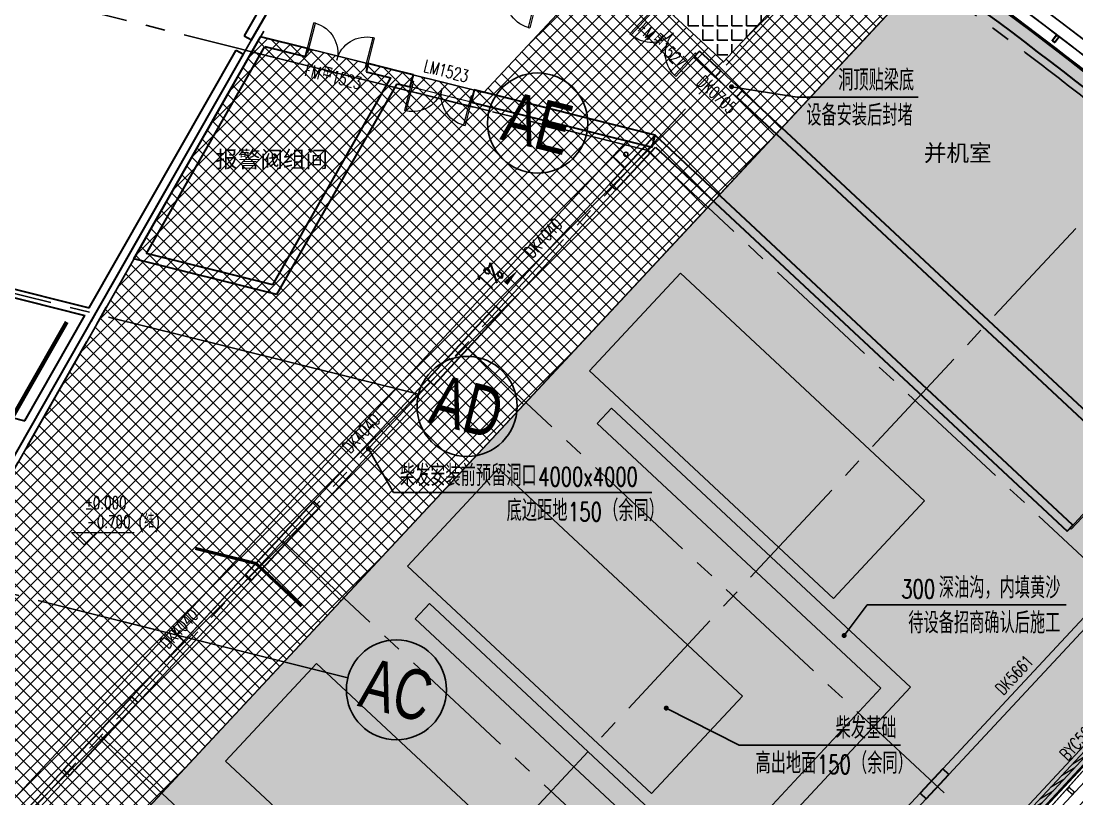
# Model space of a CAD drawing. Extents: x 138868 to 1251000, y -188972 to 132579.
# Drawn here: x 260210 to 285527, y 64503 to 83144 of the extents above; entities that cross this region are included whole.
import ezdxf
from ezdxf.enums import TextEntityAlignment as Align

# ---------------------------------------------------------------- set-up
doc = ezdxf.new("R2010")
doc.units = 0
doc.linetypes.add('CENTER2', pattern=[28.575000000000003, 19.05, -3.175, 3.175, -3.175])
doc.linetypes.add('DASHDOT', pattern=[1, 0.5, -0.25, 0, -0.25])
doc.layers.get('0').update_dxf_attribs({"color": 8})
doc.layers.get('Defpoints').update_dxf_attribs({"color": 8})
for name, color, linetype in [('#幕墙线-平面', 8, 'Continuous'), ('#标注', 8, 'Continuous'), ('#轴线', 8, 'CENTER2'), ('A-FLOR', 8, 'Continuous'), ('A-FLOR-GRND', 8, 'Continuous'), ('A-FLOR-PIPE', 8, 'Continuous'), ('A-ROAD', 8, 'Continuous'), ('A-THERMAL', 8, 'Continuous'), ('CURTWALL', 8, 'Continuous'), ('DIM_LEAD', 8, 'Continuous'), ('DIM_SYMB', 8, 'Continuous'), ('WINDOW_TEXT', 8, 'Continuous'), ('建-填充', 8, 'Continuous'), ('数据中心轮廓线', 8, 'Continuous')]:
    doc.layers.add(name, color=color, linetype=linetype)
for name, color, linetype, lineweight in [('DIM_ELEV', 8, 'Continuous', 5), ('DOOR_FIRE', 8, 'Continuous', 13), ('DOOR_FIRE_TEXT', 8, 'Continuous', 9), ('DOTE', 8, 'DASHDOT', 5), ('E', 8, 'Continuous', 9), ('PUB_TEXT', 8, 'Continuous', 5), ('WALL', 8, 'Continuous', 30), ('WINDOW', 8, 'Continuous', 13), ('阻尼器布置', 8, 'Continuous', 9)]:
    doc.layers.add(name, color=color, linetype=linetype, lineweight=lineweight)
doc.styles.add('_TCH_DIM', font='SIMPLEX', dxfattribs={"bigfont": 'GBCBIG'})
doc.styles.add('_TCH_WINDOW', font='SIMPLEX', dxfattribs={"height": 3.5, "bigfont": 'GBCBIG'})
doc.styles.add('JHZX', font='jrs.shx', dxfattribs={"width": 0.6, "bigfont": 'jhz.shx'})
doc.styles.get("Standard").update_dxf_attribs({"font": 'arial.ttf'})
doc.dimstyles.new('JZBZ-300', dxfattribs={"dimscale": 300, "dimtxt": 3, "dimasz": 1.5, "dimexe": 1, "dimexo": 1, "dimgap": 0.5, "dimtad": 1, "dimdec": 0, "dimdsep": 46, "dimtxsty": 'JHZX', "dimblk1": 'ARCHTICK', "dimblk2": 'ARCHTICK', "dimsah": 1, "dimcen": 0, "dimclrd": 1, "dimclre": 1, "dimclrt": 2, "dimadec": 1, "dimazin": 2, "dimtfac": 1, "dimtdec": 0, "dimtix": 1, "dimtmove": 0, "dimatfit": 3, "dimfxl": 1, "dimtolj": 1, "dimlwd": -1, "dimlwe": -1, "dimarcsym": 1})

# ---------------------------------------------------------------- blocks, each defined once
blk = doc.blocks.new('$DorLib2D$00000002')
for p, q in [((-0.5, -5.684341886080802e-17), (-0.5000000000000007, 0.4875)), ((-0.4750000000000007, 0.4875), (-0.5000000000000007, 0.4875)), ((-0.475, -2.842170943040401e-17), (-0.4750000000000007, 0.4875)), ((0.475, -2.842170943040401e-17), (0.4750000000000007, 0.4875)), ((0.4750000000000007, 0.4875), (0.5000000000000007, 0.4875)), ((0.5, -5.684341886080802e-17), (0.5000000000000007, 0.4875)), ((-0.5, -5.684341886080802e-17), (-0.475, -2.842170943040401e-17)), ((0.5, -5.684341886080802e-17), (0.475, -2.842170943040401e-17))]:
    blk.add_line(p, q)
for centre, start, end in [((-0.4875, -4.263256414560601e-17), 0, 88.53071641864632), ((0.4875, -4.263256414560601e-17), 91.4692835813537, 180)]:
    blk.add_arc(centre, 0.4875, start, end)
blk = doc.blocks.new('$WINLIB2D$00000007')
for points in [[(-0.5, 0.5), (0.5, 0.5)], [(-0.5, 0.5), (-0.5000000000000071, -0.5)], [(0.4999999999999929, 0.4999999999999716), (0.4999999999999929, -0.4999999999999858)], [(-0.5, -0.5), (0.5, -0.5)]]:
    blk.add_lwpolyline(points)
blk = doc.blocks.new('$WINLIB2D$00000039')
for points in [[(-0.4999999999983409, 0.5000000000445652), (-0.4999999999999964, -0.4999999999999716)], [(0.5000000000016591, 0.4999999999536158), (-0.4999999999983409, 0.5000000000445652)], [(0.4999999999983338, -0.5000000000463842), (0.4999999999999609, 0.4999999999999432)], [(-0.499999999999428, 0.1666666667124446), (0.500000000000572, 0.1666666666205998)], [(-0.3838834764901549, -0.166666666632409), (-0.4479860405916831, 0.1666666667079113)], [(-0.3158924398378069, -0.166666666637866), (-0.3799950039392748, 0.1666666667006353)], [(-0.2479014031851996, -0.166666666645142), (-0.3120039672867243, 0.1666666666951784)], [(-0.1799103665328481, -0.1666666666505989), (-0.2440129306343159, 0.1666666666887977)], [(-0.1119193298802692, -0.1666666666569512), (-0.1760218939817904, 0.1666666666824455)], [(-0.04392829322788927, -0.1666666666633319), (-0.1080308573293216, 0.1666666666760648)], [(0.02406274342471804, -0.1666666666696841), (-0.04003982067680312, 0.1666666666697125)], [(0.09205378007703402, -0.1666666666751411), (0.02795121597557682, 0.1666666666642556)], [(0.1600448167296129, -0.1666666666815217), (0.0959422526280953, 0.1666666666578749)], [(0.2280358533819644, -0.166666666687874), (0.163933289280525, 0.1666666666505989)], [(0.2960268900345753, -0.1666666666942547), (0.231924325933047, 0.1666666666460657)], [(0.3640179266869801, -0.1666666667006069), (0.2999153625854838, 0.166666666639685)], [(0.4320089633395341, -0.1666666667060639), (0.3679063992380058, 0.166666666632409)], [(0.4999999999916831, -0.1666666667115209), (0.4358974358904746, 0.1666666666260568)], [(-0.4518745131427302, -0.1666666666260284), (-0.5000000000072298, 0.08358586507802102)], [(-0.500000000000572, -0.1666666666214951), (0.499999999999428, -0.1666666667124446)], [(0.4999999999983338, -0.5000000000463842), (-0.5000000000016662, -0.4999999999554348)]]:
    blk.add_lwpolyline(points)
blk = doc.blocks.new('A$Cd70d14ae')
at = {"layer": 'A-FLOR-PIPE'}
h = blk.add_hatch(dxfattribs=at)
h.set_pattern_fill('TRIANG', color=256, scale=100)
h.set_pattern_definition([(59.99999999999999, (-1181910.985593817, -339208.7316489072), (-142.8749487907025, 247.4667295657016), [142.875, -142.875]), (120, (-1181910.985593817, -339208.7316489072), (-285.7499487907025, 2.956570173129336e-05), [142.8749999999997, -142.8749999999997]), (0, (-1181982.423093817, -339084.9981489072), (142.875, 247.4667), [142.875, -142.875])])
h.paths.add_polyline_path([(59467.98276920986, -54823.3952023809), (63832.77227360985, -50142.73151201679), (68197.56177800914, -45462.06782165344), (72732.8508724244, -40598.56570588506), (65574.51496249667, -33923.30947827228), (65233.51578246659, -34288.98632908281), (72026.17484158135, -40623.24337666575), (68002.38451721703, -44938.23021621531), (61200.79333370781, -38595.64735334186), (60859.79415367774, -38961.32420415239), (67368.84385653629, -45031.10772300203), (63345.05353216731, -49346.09456255665), (56836.00558774007, -43276.30915801862), (56495.00640771, -43641.98600882915), (62784.64824164865, -49507.1719053493), (58760.85791728084, -53822.15874490287), (52471.21550025698, -47956.9734736614), (52130.2163202269, -48322.65032447194), (58200.45262676218, -53983.23608769558), (54176.66230239577, -58298.22292724776), (53847.55313666558, -57991.32366521988), (52604.2518439109, -56831.92645311781), (49336.24385878094, -60336.4359604817), (49701.92070959066, -60677.43514051294), (52628.92951469496, -57538.60248396208), (53323.71553123416, -58186.50092601881), (51250.09672684898, -60410.18484836089), (50888.83251807187, -61591.82683162729), (51366.98489605403, -61738.01268398599), (51694.49944152706, -60666.76087531255), (53416.59303802109, -58820.04158669838), (54001.67599932171, -59365.64027475036), (52988.1199671526, -60452.54604950536), (53205.80688725132, -62225.46373974037), (53702.07996307264, -62164.52906804165), (53512.80734703035, -60623.02731356741), (54314.06441455052, -59763.78430567298), (54595.37149954654, -62054.84665898915), (55091.64457536835, -61993.91198729567), (54822.84288149557, -59804.69787165505)])
at = {"layer": '建-填充'}
h = blk.add_hatch(dxfattribs=at)
h.set_pattern_fill('ANGLE', color=256, scale=100)
h.set_pattern_definition([(0, (-1181910.985593817, -339208.7316489072), (0, 349.25), [254, -95.25]), (90, (-1181910.985593817, -339208.7316489072), (-349.25, 2.138539473011066e-14), [254, -95.25])])
edge = h.paths.add_edge_path()
edge.add_line((68247.36294501924, -25613.89360229502), (65541.35429727632, -23090.49971506739))
edge.add_line((65541.35429727632, -23090.49971506739), (68532.12127902542, -19883.29478486418))
edge.add_arc((0.1900619044608902, -124899.7220923078), 125399.6634794838, 55.160454282477076, 56.87221806195089, ccw=False)
edge.add_line((71638.53380704133, -21977.30807951174), (68247.36294501784, -25613.89360229368))
h = blk.add_hatch(dxfattribs=at)
h.set_pattern_fill('ANSI37', color=256, scale=150)
h.set_pattern_definition([(45, (-1181910.985593817, -339208.7316489072), (-168.3798022700466, 168.3798022700466), []), (135, (-1181910.985593817, -339208.7316489072), (-168.3798022700466, -168.3798022700466), [])])
edge = h.paths.add_edge_path()
edge.add_line((44003.66770309326, -54691.26008495793), (73367.41551958487, -23202.49571749812))
edge.add_arc((0.0003308909508632496, -124899.9991782589), 125399.9992887625, 54.19226882732071, 55.16045545718558)
edge.add_line((71638.53380704133, -21977.30807951174), (68247.36294501924, -25613.89360229502))
edge.add_line((68247.36294501924, -25613.89360229502), (65541.35429728191, -23090.49971506133))
edge.add_line((65541.35429728191, -23090.49971506133), (62507.1214453757, -26344.31608437526))
edge.add_line((62507.1214453757, -26344.31608437526), (57150.29470847428, -25008.88429864321))
edge.add_line((57150.29470847428, -25008.88429864321), (46074.22901807888, -44427.2946118351))
edge.add_line((46074.22901807888, -44427.2946118351), (43111.37311073113, -49620.46677691641))
edge.add_line((43111.37311073113, -49620.46677691641), (43111.99489904521, -49621.04660389974))
edge.add_line((43111.99489904521, -49621.04660389974), (41533.47666225908, -52387.76966309902))
edge.add_line((41533.47666225908, -52387.76966309902), (44003.66770309326, -54691.26008495793))
h = blk.add_hatch(dxfattribs=at)
h.set_pattern_fill('沙地', color=256, scale=200)
h.set_pattern_definition([(0, (-1181710.985593817, -339008.7316489072), (200, 200), [0, -400])])
edge = h.paths.add_edge_path()
edge.add_arc((-5.799514474347234e-05, -124899.9997239537), 125399.9999588372, 50.595484492603475, 54.19226882909709, ccw=False)
edge.add_arc((74905.38638249483, -33723.34112868203), 7399.999999524198, -43.000000001942624, 50.595484496434494, ccw=False)
edge.add_line((80317.4037739576, -38770.12899300351), (58913.48786749036, -61723.01868310437))
edge.add_line((58913.48786749036, -61723.01868310437), (58689.12700524527, -61953.37206457043))
edge.add_line((58689.12700524527, -61953.37206457043), (58356.02656423437, -62261.32573112228))
edge.add_arc((53501.47046901046, -56676.2305760567), 7400.000187352208, 231.89625553434, 310.9971188627708, ccw=False)
edge.add_arc((-5.258012242848054e-05, -124899.9997113437), 79299.99994527503, 51.8962543357454, 56.07277768417117)
edge.add_line((44260.45438872185, -59101.04710592562), (41529.68595674797, -57344.2806989107))
edge.add_line((41529.68595674797, -57344.2806989107), (45927.7232496303, -52631.43135201052))
edge.add_line((45927.7232496303, -52631.43135201052), (45913.26296266005, -52643.46987978922))
edge.add_line((45913.26296266005, -52643.46987978922), (73367.41551958487, -23202.49571749812))
at = {"layer": 'A-FLOR'}
for points in [[(68247.36294501924, -25613.89360229502), (65541.35429727632, -23090.49971506739), (68532.12127902542, -19883.29478486418, -0.007469117382396457), (71638.53380704133, -21977.30807951174), (68247.36294501784, -25613.89360229368)], [(44003.66770309326, -54691.26008495793), (73367.41551958487, -23202.49571749812, 0.004224536247316131), (71638.53380704133, -21977.30807951174), (68247.36294501924, -25613.89360229502), (65541.35429728191, -23090.49971506133), (62507.1214453757, -26344.31608437526), (57150.29470847428, -25008.88429864321), (46074.22901807888, -44427.2946118351), (43111.37311073113, -49620.46677691641), (43111.99489904521, -49621.04660389974), (41533.47666225908, -52387.76966309902)]]:
    blk.add_lwpolyline(points, format="xyb", close=True, dxfattribs=at)
blk.add_lwpolyline([(73367.4155195844, -23202.49571749783, 30, 30, -0.01569522088522697), (79602.84282119965, -28005.48287585442, 30, 30, -0.4327152502928488), (80317.4037739576, -38770.12899300351, 30, 30, 0), (80317.4037739576, -38770.12899300351, 30, 30, 0), (58913.48786749036, -61723.01868310437, 30, 30, 0), (58689.12700524527, -61953.37206457043, 30, 30, 0), (58356.02656423437, -62261.32573112228, 30, 30, -0.3595335964508717), (48935.02431424824, -62499.25146632234, 30, 30, 0.01822553852093915), (44260.45438872185, -59101.04710592562, 30, 30, 0), (41529.68595674797, -57344.2806989107, 30, 30, 0), (45927.7232496303, -52631.43135201052, 30, 30, 0), (45913.26296266005, -52643.46987978922, 30, 30, 0), (73367.41551958487, -23202.49571749812, 0, 0, 0)], format="xyseb", dxfattribs=at)
at = {"layer": 'A-FLOR-GRND', "ltscale": 5}
blk.add_lwpolyline([(66033.56840754996, -16885.51994499011, -0.03476963203113186), (80364.59261737086, -27078.2626046426, -0.4327152502716788), (81195.02831922771, -39588.52701144561), (59791.11241275372, -62541.41670154745, -0.3893999561661741), (48194.51964070555, -63443.52507527499, 0.02663891285834788), (41386.69465708686, -58667.44349584205)], format="xyb", dxfattribs=at)
at = {"layer": 'A-FLOR-PIPE'}
for p, q in [((44084.87886220147, -50938.47381492628), (65934.18385913639, -27507.96280041838)), ((65593.18467910538, -27873.63965122827), (65885.72615975325, -28146.43899525312)), ((44377.42034284957, -51211.27315895073), (62245.77737648293, -32049.80617652554)), ((65565.58225043325, -33914.98429318209), (65224.58307040317, -34280.66114399262)), ((65565.58459653982, -33914.98177729285), (72732.8508724244, -40598.56570588506)), ((65224.58541650858, -34280.65862810233), (72026.17484158135, -40623.24337666575)), ((61200.79333370781, -38595.64735334186), (60859.79415367774, -38961.32420415239)), ((61200.7950921403, -38595.64546765614), (68002.38451721703, -44938.23021621531)), ((60859.79591210905, -38961.32231846562), (67368.84385653629, -45031.10772300203)), ((55009.5313606688, -39223.2183076723), (55302.07284131667, -39496.01765169733)), ((68002.38451721703, -44938.23021621525), (72026.17484158135, -40623.24337666569)), ((68197.56177800914, -45462.06782165344), (72732.8508724244, -40598.565705885))]:
    blk.add_line(p, q, dxfattribs=at)
blk.add_circle((65909.95500944459, -27827.2008978356), 50, dxfattribs=at)
at = {"layer": 'A-ROAD'}
blk.add_arc((-2.328306436538696e-10, -124899.9997902369), 131000, 44.52173808160828, 58.14588592689899, dxfattribs=at)
at = {"layer": 'A-THERMAL', "ltscale": 5}
blk.add_lwpolyline([(64521.82260695819, -17337.83493830508, -0.03687290947385417), (79621.88666630883, -27982.30235501705, -0.432715250271674), (80339.34448833318, -38790.58893017244), (58935.42858185919, -61743.47862027428, -0.3893999561661921), (48916.51180359279, -62522.85829694016, 0.02813842068170495), (41603.03414781182, -57424.66757356364, 0.02813842068170495)], format="xyb", dxfattribs=at)
at = {"layer": 'CURTWALL'}
blk.add_lwpolyline([(64660.71196255574, -17106.29715110455, -0.03687290947385393), (79793.28034773536, -27773.67779757705, -0.4327152502716805), (80536.80998777036, -38974.72848738934), (59132.89408129637, -61927.61817749118, -0.3893999561661936), (48749.89822754194, -62735.31986117148, 0.02813842068170497), (41461.33086518315, -57654.49398564955, 0.02813842068170497)], format="xyb", dxfattribs=at)
at = {"layer": 'DIM_ELEV'}
for p, q in [((52918.36554314522, -37187.31803388079), (52618.36554314522, -36887.31803388079)), ((52618.36554314522, -36887.31803388079), (54120.20982322047, -36887.31803388079)), ((52918.36554314522, -37187.31803388079), (53218.36554314522, -36887.31803388079))]:
    blk.add_line(p, q, dxfattribs=at)
at = {"layer": 'DIM_LEAD'}
for p, q in [((68444.15112418795, -26207.59978647321), (70015.2168561171, -26459.68682367483)), ((70015.2168561171, -26459.68682367483), (72916.4860769992, -26459.68682367483)), ((59735.2173767497, -34888.68008344818), (60339.21976890668, -35935.5000561552)), ((60339.21976890668, -35935.5000561552), (66530.51440618254, -35935.5000561552)), ((71143.3126419142, -39360.82955954608), (71692.80110438095, -38625.96868654829)), ((71692.80110438095, -38625.96868654829), (76464.30110438095, -38625.96868654829)), ((66878.7173767497, -41100.18008344818), (68628.98898978878, -41989.5000561552)), ((68628.98898978878, -41989.5000561552), (72497.75821067087, -41989.5000561552))]:
    blk.add_line(p, q, dxfattribs=at)
at = {"layer": 'DIM_LEAD', "const_width": 60}
for points in [[(68414.53001570606, -26202.846899739, 1), (68473.77223266984, -26212.35267320741, 1)], [(59720.22444060372, -34862.69524429686, 1), (59750.21031289568, -34914.66492259951, 1)], [(71125.34733669434, -39384.85554148979, 1), (71161.27794713408, -39336.80357760238, 1)], [(66851.97181946269, -41086.59055934276, 1), (66905.46293403671, -41113.76960755361, 1)]]:
    blk.add_lwpolyline(points, format="xyb", close=True, dxfattribs=at)
at = {"layer": 'DIM_SYMB'}
blk.add_lwpolyline([(62454.48836945064, -31532.7352011067, 0, 0, 0), (63333.23301670674, -30590.39693728444, 0, 120, 0), (63026.33375467916, -30919.50610301358, 0, 0, 0)], format="xyseb", dxfattribs=at)
at = {"layer": 'DIM_SYMB', "const_width": 75}
blk.add_lwpolyline([(55583.42101919671, -37270.75192712591), (57038.89804148555, -37633.5006522637), (58135.92859391446, -38656.49819235725)], dxfattribs=at)
at = {"layer": 'DOTE'}
blk.add_arc((-2.328306436538696e-10, -124899.9997902369), 127950, 43.11526630903975, 122.8679328263271, dxfattribs=at)
at = {"layer": 'E', "elevation": -8.837400808417605e-10}
for points in [[(67221.22515514932, -30673.24546155403), (65038.83040294956, -33013.57730673556), (70889.66001590292, -38469.5641872352), (73072.05476810291, -36129.2323420539)], [(62856.4356507498, -35353.90915191721), (60674.04089855004, -37694.24099709874), (66524.8705115034, -43150.22787759837), (68707.26526370339, -40809.89603241708)], [(58491.64614635005, -40034.57284228003), (56309.25139415028, -42374.90468746156), (62160.08100710364, -47830.8915679612), (64342.47575930363, -45490.5597227799)]]:
    blk.add_lwpolyline(points, close=True, dxfattribs=at)
at = {"layer": 'WALL'}
for p, q in [((57108.27189560325, -24374.87476236827), (56759.44544272518, -24986.43263676524)), ((56933.17174562273, -25085.52437043452), (57281.9981985015, -24473.96649603825)), ((54113.25686599474, -30332.11103164742), (57149.74924938168, -25008.57317426766)), ((56759.44544272518, -24986.43263676524), (56933.17174562273, -25085.52437043452)), ((58275.07329463467, -25289.14797100786), (57149.74924938168, -25008.57317426766)), ((54417.76854381381, -30201.91159424424), (57248.39703767371, -25239.29155617533)), ((57248.39703767371, -25239.29155617533), (58226.68891551413, -25483.20711626724)), ((58226.68891551413, -25483.20711626724), (58275.07329463467, -25289.14797100786)), ((53039.96872093831, -31507.36950669106), (56563.26737239092, -25330.36940733896)), ((53176.1557665267, -31672.2745644828), (56736.99367528848, -25429.46114100824)), ((56563.26737239092, -25330.36940733896), (56736.99367528848, -25429.46114100824)), ((67672.15110029464, -25350.96537158836), (67535.75142828349, -25497.23611191136)), ((67535.75142828349, -25497.23611191136), (68047.69897115297, -25974.63491894584)), ((68184.09864316412, -25828.36417862278), (67672.15110029464, -25350.96537158836)), ((59730.51688412295, -25652.03081442503), (59682.13250500264, -25846.08995968284)), ((60448.54109988335, -25831.05435814674), (59730.51688412295, -25652.03081442503)), ((57441.46457755586, -30955.80368753697), (60272.09307141529, -25993.18364946783)), ((59682.13250500264, -25846.08995968284), (60272.09307141529, -25993.18364946783)), ((60813.80501863614, -25922.12488151831), (60448.54109988335, -25831.05435814674)), ((60741.22844995555, -26213.21359940479), (60813.80501863614, -25922.12488151831)), ((68047.69897115297, -25974.63491894584), (68184.09864316412, -25828.36417862278)), ((57540.11236583881, -31186.52206944994), (60422.20683207849, -26133.67257655616)), ((60422.20683207849, -26133.67257655616), (60741.22844995555, -26213.21359940479)), ((62269.24860805084, -26285.00772491551), (62196.67203937026, -26576.09644280141)), ((66610.97122420507, -27367.52075369423), (62269.24860805084, -26285.00772491551)), ((68696.04623429917, -26305.76303066517), (68559.64656228779, -26452.03377098829)), ((79300.67482009131, -36194.7391697485), (68696.04623429917, -26305.76303066517)), ((62196.67203937026, -26576.09644280141), (66538.39465552566, -27658.6094715771)), ((68559.64656228779, -26452.03377098829), (79164.27514807947, -36341.00991007232)), ((66610.56688086779, -27369.1424861828), (65519.36950479049, -28539.30840874906)), ((66538.39465552566, -27658.6094715771), (66610.97122420507, -27367.52075369423)), ((76630.11259307733, -36712.52001901431), (66610.56688086779, -27369.1424861828)), ((65665.64024511489, -28675.70808076212), (66620.43794917988, -27651.81289851875)), ((66620.43794917988, -27651.81289851875), (76493.71292106502, -36858.79075933865)), ((65519.36950479049, -28539.30840874906), (65665.64024511489, -28675.70808076212)), ((44044.61640887824, -29264.57627986011), (53039.96872093831, -31507.36950669106)), ((44190.29117499245, -29507.01980423409), (52937.03677618084, -31687.82841635018)), ((57540.11236583881, -31186.52206944994), (54113.25686599474, -30332.11103164742)), ((57441.46457755586, -30955.80368753697), (54417.76854381381, -30201.91159424424)), ((62791.37606448864, -31464.72321528208), (61154.58000039027, -33219.97209911264)), ((61300.8507407149, -33356.37177112547), (62937.6468048128, -31601.12288729503)), ((62937.6468048128, -31601.12288729503), (62791.37606448864, -31464.72321528208)), ((51495.98953661858, -34214.25317409128), (52937.03677618084, -31687.82841635018)), ((51630.29229980684, -34382.46173058526), (53176.1557665267, -31672.2745644828)), ((43512.90986126079, -32223.84786209452), (51495.98953661858, -34214.25317409128)), ((61154.58000039027, -33219.97209911264), (61300.8507407149, -33356.37177112547)), ((49959.532493721, -37311.6154893593), (51630.29229980684, -34382.46173058526)), ((58426.5865601401, -36145.38690558978), (56789.79049599028, -37900.6357894761)), ((58572.85730046473, -36281.78657760273), (58426.5865601401, -36145.38690558978)), ((56936.06123631468, -38037.03546148899), (58572.85730046473, -36281.78657760273)), ((76493.71292106502, -36858.79075933865), (76630.11259307733, -36712.52001901431)), ((56789.79049599028, -37900.6357894761), (56936.06123631468, -38037.03546148899)), ((54061.79705574035, -40826.05059595336), (52425.00099159009, -42581.29947983968)), ((52571.27173191425, -42717.69915185246), (54208.06779606428, -40962.45026796625)), ((54208.06779606428, -40962.45026796625), (54061.79705574035, -40826.05059595336)), ((52425.00099159009, -42581.29947983968), (52571.27173191425, -42717.69915185246)), ((73508.62438012517, -42552.58092287963), (72963.02569207523, -43137.66388417501)), ((73109.29643239776, -43274.06355618651), (73654.89512044794, -42688.98059489101)), ((73654.89512044794, -42688.98059489101), (73508.62438012517, -42552.58092287963)), ((72963.02569207523, -43137.66388417501), (73109.29643239776, -43274.06355618651))]:
    blk.add_line(p, q, dxfattribs=at)
for centre, radius, end in [((-6.279139779508114e-05, -124899.9997299996), 125399.9999665534, 56.27731519674111), ((-6.279186345636845e-05, -124899.9997300013), 125099.999966555, 56.24587242693056)]:
    blk.add_arc(centre, radius, 50.59548449215783, end, dxfattribs=at)
at = {"layer": 'WINDOW'}
blk.add_line((62196.67203938935, -26576.09644280403), (60741.22844997488, -26213.21359940682), dxfattribs=at)
at = {"layer": '数据中心轮廓线'}
blk.add_lwpolyline([(64815.03349667133, -16849.03290123178, -0.03687290683237934), (79983.71777094711, -27541.87273326563, -0.4327152502716894), (80756.21609825615, -39179.32799540809), (59352.30019178215, -62132.21768550994, -0.3893999561661833), (48564.77203192795, -62971.38826587144, 0.02812936554989807), (41306.30724569084, -57911.35157488636, 0.02812936554989807)], format="xyb", dxfattribs=at)
at = {"layer": '数据中心轮廓线', "const_width": 30}
blk.add_lwpolyline([(59190.65262602546, -61469.78434126783), (59607.5242359468, -61858.52340650192), (79521.87634978161, -40502.99531923019), (79105.00473984957, -40114.25625398604)], close=True, dxfattribs=at)
blk.add_lwpolyline([(59607.52423595751, -61858.52340651199), (79105.00473984957, -40114.25625398604)], dxfattribs=at)
at = {"layer": '阻尼器布置', "ltscale": 0.5, "const_width": 100}
blk.add_lwpolyline([(49295.62525200238, -37466.40287678945), (52501.87638401543, -31845.24625050463)], dxfattribs=at)
at = {"layer": 'DOOR_FIRE', "yscale": 1500, "zscale": 200}
for p, xscale, rotation in [((63054.03019981759, -23904.14167848491), -1500, 166.0000000000905), ((67055.43598806436, -24912.60197169724), -1500, 137.0000000001535), ((58978.60289982843, -25567.61896536156), -1500, 346.0000000000894), ((77110.42803327387, -37297.15415920806), 1500, 317.0000000001537)]:
    blk.add_blockref('$DorLib2D$00000002', p, dxfattribs=dict(at, xscale=xscale, rotation=rotation))
at = {"layer": 'WINDOW'}
ref = blk.add_blockref('$DorLib2D$00000002', (61505.23852902182, -26249.11066216399), dxfattribs=dict(at, xscale=-1500, yscale=1500, zscale=-1500, rotation=166.00000000009))
ref.add_attrib('A', 'LM1523', (61034.73955765457, -25842.05011635547), dxfattribs={"layer": 'WINDOW_TEXT', "height": 297.5, "rotation": 346.0000000000901, "style": '_TCH_WINDOW', "width": 0.7058823529411765})
ref = blk.add_blockref('$WINLIB2D$00000007', (68371.87260272933, -26140.19897480949), dxfattribs=dict(at, xscale=700.0000000000001, yscale=200, zscale=-700, rotation=137.0000000001537))
ref.add_attrib('A', 'DK0705', (67587.15236119574, -26131.2664802837), dxfattribs={"layer": 'WINDOW_TEXT', "height": 297.5, "rotation": 317.0000000001537, "style": '_TCH_WINDOW', "width": 0.7058823529411765})
ref = blk.add_blockref('$WINLIB2D$00000007', (64228.50815481177, -30070.21564801066), dxfattribs=dict(at, xscale=4000.000000000001, yscale=200, zscale=4000.000000000001, rotation=47.00000000000453))
ref.add_attrib('A', 'DK4040', (63663.90027789932, -30336.76021247485), dxfattribs={"layer": 'WINDOW_TEXT', "height": 297.5, "rotation": 47.00000000000453, "style": '_TCH_WINDOW', "width": 0.7058823529411765})
ref = blk.add_blockref('$WINLIB2D$00000007', (59863.71865041202, -34750.87933837366), dxfattribs=dict(at, xscale=4000.000000000001, yscale=200, zscale=4000.000000000001, rotation=47.00000000000453))
ref.add_attrib('A', 'DK4040', (59299.11077350026, -35017.42390283814), dxfattribs={"layer": 'WINDOW_TEXT', "height": 297.5, "rotation": 47.00000000000453, "style": '_TCH_WINDOW', "width": 0.7058823529411765})
ref = blk.add_blockref('$WINLIB2D$00000007', (55498.9291460125, -39431.54302873666), dxfattribs=dict(at, xscale=4000.000000000001, yscale=200, zscale=4000.000000000001, rotation=47.00000000000453))
ref.add_attrib('A', 'DK4040', (54934.32126910027, -39698.08759320097), dxfattribs={"layer": 'WINDOW_TEXT', "height": 297.5, "rotation": 47.00000000000453, "style": '_TCH_WINDOW', "width": 0.7058823529411765})
ref = blk.add_blockref('$WINLIB2D$00000007', (75491.35515843608, -40572.99039437866), dxfattribs=dict(at, xscale=5600, yscale=200, zscale=5600, rotation=47.00000000000439))
ref.add_attrib('A', 'DK5661', (74957.43941788815, -40806.62610327883), dxfattribs={"layer": 'WINDOW_TEXT', "height": 297.5, "rotation": 47.00000000000439, "style": '_TCH_WINDOW', "width": 0.7058823529411765})
ref = blk.add_blockref('$WINLIB2D$00000039', (77063.76561691772, -42039.28686851298), dxfattribs=dict(at, xscale=5600, yscale=300, zscale=5600, rotation=47.0000000000043))
ref.add_attrib('A', 'BYC5661', (76498.21772544432, -42380.15786557819), dxfattribs={"layer": 'WINDOW_TEXT', "height": 297.5, "rotation": 47.0000000000043, "style": '_TCH_WINDOW', "width": 0.7058823529411765})
ref = blk.add_blockref('$WINLIB2D$00000007', (51134.13964161277, -44112.20671909984), dxfattribs=dict(at, xscale=4000.000000000001, yscale=200, zscale=4000.000000000001, rotation=47.00000000000453))
ref.add_attrib('A', 'DK4040', (50569.53176469612, -44378.75128355983), dxfattribs={"layer": 'WINDOW_TEXT', "height": 297.5, "rotation": 47.00000000000453, "style": '_TCH_WINDOW', "width": 0.7058823529411765})
ref = blk.add_blockref('$WINLIB2D$00000007', (71126.56565403656, -45253.65408474172), dxfattribs=dict(at, xscale=5600, yscale=200, zscale=5600, rotation=47.00000000000439))
ref.add_attrib('A', 'DK5661', (70592.64991348839, -45487.28979364189), dxfattribs={"layer": 'WINDOW_TEXT', "height": 297.5, "rotation": 47.00000000000439, "style": '_TCH_WINDOW', "width": 0.7058823529411765})
at = {"layer": 'DOOR_FIRE_TEXT', "style": '_TCH_WINDOW', "width": 0.7058823529411765}
for s, rotation, p in [('FM', 317.0000000001535, (66177.57722261499, -24852.70874437317)), ('1527', 317.0000000001535, (66664.4720592899, -25306.74552493263)), ('FM', 346.0000000000894, (58181.77350463529, -25940.82956739608)), ('1523', 346.0000000000894, (58827.74272325632, -26101.88778257195))]:
    blk.add_text(s, height=297.5, rotation=rotation, dxfattribs=at).set_placement(p)
at = {"layer": 'DOOR_FIRE_TEXT', "style": '_TCH_WINDOW'}
for rotation, p in [(317.0000000001535, (66484.74577729587, -25139.14805559861)), (346.0000000000894, (58589.29770967129, -26042.4367635473))]:
    blk.add_text('甲', height=337.5886524822695, rotation=rotation, dxfattribs=at).set_placement(p)
at = {"layer": 'PUB_TEXT', "style": '_TCH_DIM'}
for s, height, p in [('洞顶贴梁底', 506.3829787234042, (70999.67756636089, -26302.18682367483)), ('设备安装后封堵', 506.3829787234042, (70234.51799189273, -27142.18682367483)), ('柴发安装前预留洞口', 506.3829787234042, (60490.46121469323, -35778.0000561552)), ('底边距地', 506.3829787234042, (63050.89637971247, -36618.0000561552)), ('（余同）', 506.3829787234042, (65365.36446481894, -36618.0000561552)), ('结', 337.5886524822695, (54360.20982322047, -36782.31803388079)), ('深油沟，内填黄沙', 506.3829787234042, (73413.71599799788, -38468.46868654829)), ('待设备招商确认后施工', 506.3829787234042, (72682.06706182772, -39308.46868654829)), ('柴发基础', 506.3829787234042, (70938.39650854326, -41832.0000561552)), ('高出地面', 506.3829787234042, (69018.1401842008, -42672.0000561552)), ('（余同）', 506.3829787234042, (71332.60826930727, -42672.0000561552))]:
    blk.add_text(s, height=height, dxfattribs=at).set_placement(p)
at = {"layer": 'PUB_TEXT'}
for s, height, p in [('并机室', 396.5189873417721, (73056.52975760747, -27992.02771761065)), ('报警阀组间', 396.5189873417722, (56065.05345012012, -28142.55910436943))]:
    blk.add_text(s, height=height, dxfattribs=at).set_placement(p)
at = {"layer": 'PUB_TEXT', "style": '_TCH_DIM', "width": 0.7058823529411765}
blk.add_text('1%', height=446.25, rotation=47.00000000009512, dxfattribs=at).set_placement((62604.76290325794, -31140.64652139903))
for s, height, p in [('4000x4000', 446.25, (63808.01440618254, -35778.0000561552)), ('%%P0.000', 297.5, (52930.2098232205, -36327.31803388079)), ('150', 446.25, (64525.36446481894, -36618.0000561552)), ('(', 297.5, (54220.20982322047, -36782.31803388079)), (')', 297.5, (54605.95450407147, -36782.31803388079)), ('-0.700', 297.5, (52990.2098232205, -36782.31803388079)), ('300', 446.25, (72513.71599799788, -38468.46868654829)), ('150', 446.25, (70492.60826930727, -42672.0000561552))]:
    blk.add_text(s, height=height, dxfattribs=at).set_placement(p)
blk = doc.blocks.new('*U3167')
blk.add_line((20, 4.898587196589413e-16), (0, 0))
blk.add_circle((24, 0), 4)
at = {"style": 'JHZX', "width": 0.75}
blk.add_attdef('AXES', text='', height=4, dxfattribs=at).set_placement((23.99999999999997, 0), align=Align.MIDDLE_CENTER)
blk = doc.blocks.new('_ARCHTICK')
at = {"color": 0, "linetype": 'ByBlock', "const_width": 0.15}
blk.add_lwpolyline([(-0.5, -0.5), (0.5, 0.5)], dxfattribs=at)
blk = doc.blocks.new('*D3280')
at = {"layer": '#标注', "ltscale": 300, "transparency": 16777216}
for p, q in [((146690.8966844672, 99692.36909648812), (145493.7441984293, 101943.8854600347)), ((299030.3676289878, 79636.49725693115), (300769.4634487099, 81501.44919732254))]:
    blk.add_line(p, q, dxfattribs=at)
blk.add_arc((208801.9844985199, -17121.59754685307), 134550.0001244252, 46.99999999366509, 117.9999999999996, dxfattribs=at)
at = {"layer": 'Defpoints', "color": 0, "ltscale": 300, "transparency": 16777216}
for p in [(253346.5674254924, 109840.9271025288), (146831.7381533029, 99427.48481863044), (298825.7681209447, 79417.09114646801), (208801.9844985199, -17121.59754685307)]:
    blk.add_point(p, dxfattribs=at)
at = {"layer": '#标注', "ltscale": 300, "transparency": 16777216, "xscale": 450, "yscale": 450, "zscale": 450}
for p, rotation in [((145634.5856672651, 101679.001182177), 207.9999999999996), ((300564.8639406668, 81282.04308685943), 316.9999999936651)]:
    blk.add_blockref('_ARCHTICK', p, dxfattribs=dict(at, rotation=rotation))
at = {"layer": '#标注', "ltscale": 300, "transparency": 16777216, "insert": (226442.5994007086, 116872.1755902029), "char_height": 900, "attachment_point": 5, "rotation": 352.49999999683234, "style": 'JHZX'}
blk.add_mtext('\\A1;71°', dxfattribs=at)
blk = doc.blocks.new('*D3281')
at = {"layer": '#标注', "ltscale": 300, "transparency": 16777216}
for p, q in [((274351.1665590371, 97798.3518248455), (275020.0357641029, 98971.00437009752)), ((299030.3676289878, 79636.49725693114), (299951.0654165382, 80623.82475547021))]:
    blk.add_line(p, q, dxfattribs=at)
blk.add_arc((208801.98449852, -17121.59754685318), 133350.0001244256, 46.99999999366511, 60.29999991711377, dxfattribs=at)
at = {"layer": 'Defpoints', "color": 0, "ltscale": 300, "transparency": 16777216}
for p in [(274202.5289581304, 97537.76237072903), (291935.6845109614, 87142.54036942993), (298825.7681209448, 79417.09114646798), (208801.98449852, -17121.59754685318)]:
    blk.add_point(p, dxfattribs=at)
at = {"layer": '#标注', "ltscale": 300, "transparency": 16777216, "xscale": 450, "yscale": 450, "zscale": 450}
for p, rotation in [((274871.3981631963, 98710.41491598112), 150.2999999171138), ((299746.4659084952, 80404.41864500707), 316.9999999936651)]:
    blk.add_blockref('_ARCHTICK', p, dxfattribs=dict(at, rotation=rotation))
at = {"layer": '#标注', "ltscale": 300, "transparency": 16777216, "insert": (288196.3274677519, 90763.25235255393), "char_height": 900, "attachment_point": 5, "rotation": 323.6499999553895, "style": 'JHZX'}
blk.add_mtext('\\A1;13.3°', dxfattribs=at)
blk = doc.blocks.new('*D3282')
at = {"layer": '#标注', "ltscale": 300, "transparency": 16777216}
for p, q in [((240808.2513159782, 111248.5271582599), (241134.8458755191, 112558.4263906631)), ((274351.1665590371, 97798.35182484551), (275020.0357641031, 98971.00437009774))]:
    blk.add_line(p, q, dxfattribs=at)
blk.add_arc((208801.98449852, -17121.59754685307), 133350.0001244257, 60.29999991711376, 75.99999999999908, dxfattribs=at)
at = {"layer": 'Defpoints', "color": 0, "ltscale": 300, "transparency": 16777216}
for p in [(240735.6747472982, 110957.4384403771), (264030.7245299123, 104253.8893017245), (274202.5289581304, 97537.76237072908), (208801.98449852, -17121.59754685307)]:
    blk.add_point(p, dxfattribs=at)
at = {"layer": '#标注', "ltscale": 300, "transparency": 16777216, "xscale": 450, "yscale": 450, "zscale": 450}
for p, rotation in [((241062.2693068391, 112267.3376727803), 165.9999999999991), ((274871.3981631963, 98710.41491598131), 330.2999999171137)]:
    blk.add_blockref('_ARCHTICK', p, dxfattribs=dict(at, rotation=rotation))
at = {"layer": '#标注', "ltscale": 300, "transparency": 16777216, "insert": (258655.2211414537, 107205.6212330959), "char_height": 900, "attachment_point": 5, "rotation": 338.1499999585564, "style": 'JHZX'}
blk.add_mtext('\\A1;15.7°', dxfattribs=at)
blk = doc.blocks.new('LZ')
at = {"layer": '#幕墙线-平面', "ltscale": 250}
for points in [[(-32.49999999988358, -9.730402962304652e-05, -0.414213562373095), (-40.00002245465294, 7.499880241084611), (-40.00051645992789, 172.4998802403279, -0.414213562373095), (-32.50053891458083, 179.9999026951264), (32.49946108506992, 180.0000973032147, -0.414213562373095), (39.99948353983928, 172.5001197580132), (39.9999775448814, 7.500119758740766, -0.4142135623730949), (32.49999999976717, 9.730400051921606e-05)], [(-32.50001796381548, 5.999902695941273, -0.4142135623730951), (-34.00002245488577, 7.499898204987403), (-34.00051645981148, 172.4998982042016, -0.4142135623730951), (-32.50052095076535, 173.9999026951555), (32.49947904876899, 174.0000973032147, -0.4142135623730951), (33.99948353983928, 172.5001017941977), (33.9999775448814, 7.500101794925286, -0.4142135623730951), (32.49998203583527, 6.000097303971415)]]:
    blk.add_lwpolyline(points, format="xyb", close=True, dxfattribs=at)

msp = doc.modelspace()

# ---------------------------------------------------------------- linework, layer by layer
at = {"layer": '#幕墙线-平面', "ltscale": 500}
msp.add_lwpolyline([(156928.3693391712, 97704.91524870583, 0.0006186609606904662), (156644.3737756643, 97576.1950834025, 0.4324632496480859), (152892.3873621174, 86538.0230444704), (167625.2731387443, 58829.49485344271, 0.3897332674103929), (177836.5475835991, 55230.53932774201, -0.2739152575343032), (257366.7564053151, 44807.01384322898, 0.3893999561442285), (268154.2845650967, 45646.18442381354), (289558.20047192, 68599.07411428978, 0.4327152502695922), (288785.7021367718, 80236.52938204206, 0.06564677347486543), (260814.9680133779, 97641.85271036968, 0.06564677347486543)], format="xyb", dxfattribs=at)
at = {"layer": '#幕墙线-平面'}
for points in [[(157051.8780598841, 97431.51884070487, 0.0006186612082523815), (156768.5585628543, 97303.10510074015, 0.432463249648085), (153157.2716399168, 86678.86451341579), (167890.1574166021, 58970.33632227842, 0.3897332674103919), (177718.5090697457, 55506.34162876074, -0.2739152575343032), (257551.8826010276, 45043.08224785159, 0.3893999561442295), (267934.8784545215, 45850.78393173631), (289338.7943614342, 68803.67362230847, 0.4327152502695888), (288595.264720506, 80004.72431202413)], [(288595.2647135775, 80004.72431771614, 0.06553893304753852), (260740.2979063073, 97346.30873906094, 0.06553893304753852)]]:
    msp.add_lwpolyline(points, format="xyb", dxfattribs=at)
at = {"layer": '#轴线', "ltscale": 150}
for p, q in [((243245.3693167923, 43264.08391604212), (274202.5291539491, 97537.76253941789)), ((243375.7442229288, 43189.90568447707), (274332.8238810073, 97463.44373896456)), ((275212.8874651627, 80048.5183661987), (216192.6984016346, 94763.9042328361)), ((265081.5389762684, 75360.2518455938), (214499.245132437, 87971.83414890448)), ((247881.6092632399, 50739.31081747235), (281574.1798687875, 86870.1692951644)), ((263388.0857070708, 68568.18176166201), (212805.7918632389, 81179.76406497252)), ((254317.5218374887, 44737.72524892306), (288010.0924430365, 80868.58372661471)), ((275212.8874523749, 80048.5183524852), (290351.9090759837, 65931.15229910752)), ((260826.5697787483, 38667.93984730629), (298825.7682939245, 79417.09133196459)), ((270848.0979479752, 75367.85466212238), (285987.119571066, 61250.48860922735)), ((266483.3084435754, 70687.19097175932), (281622.3300661484, 56569.8249193473)), ((262118.5189391756, 66006.5272813965), (277257.5405612309, 51889.16122946714))]:
    msp.add_line(p, q, dxfattribs=at)
msp.add_arc((208801.9845202002, -17121.59760284243), 124899.9999998406, 45.62366798156813, 118.9562780656252, dxfattribs=at)

# ---------------------------------------------------------------- block references
at = {"layer": '#幕墙线-平面', "ltscale": 300}
msp.add_blockref('A$Cd70d14ae', (208801.9845453531, 107778.4023970212), dxfattribs=at)
at = {"layer": '#幕墙线-平面', "rotation": 142.6432907035354}
msp.add_blockref('LZ', (285073.657360999, 82793.97630604863), dxfattribs=at)
at = {"layer": '#幕墙线-平面', "ltscale": 300, "xscale": -1, "rotation": 46.99999999999935}
msp.add_blockref('LZ', (285447.0325138354, 64630.26972085953), dxfattribs=at)
at = {"layer": '#标注', "xscale": 300, "yscale": 300, "rotation": 345.9999999999856}
for p, values in [((265610.6373739624, 82442.6282042393), {'AXES': 'AE'}), ((263917.1841047653, 75650.55812030914), {'AXES': 'AD'}), ((262223.7308355677, 68858.48803637683), {'AXES': 'AC'})]:
    msp.add_blockref('*U3167', p, dxfattribs=at).add_auto_attribs(values)

# ---------------------------------------------------------------- dimensions: what is measured, and where the dimension line sits
at = {"layer": '#标注', "ltscale": 300}
for base, center, p1, p2, picture, middle in [((253346.5674254924, 109840.9271025288), (208801.9844985199, -17121.59754685307), (298825.7681209447, 79417.09114646801), (146831.7381533029, 99427.48481863044), '*D3280', (226442.5994007086, 116872.1755902029)), ((264030.7245299123, 104253.8893017245), (208801.98449852, -17121.59754685307), (274202.5289581304, 97537.76237072906), (240735.6747472982, 110957.4384403771), '*D3282', (258655.2211414536, 107205.6212330959)), ((291935.6845109614, 87142.54036942993), (208801.98449852, -17121.59754685318), (298825.7681209448, 79417.09114646801), (274202.5289581304, 97537.76237072906), '*D3281', (288196.3274677519, 90763.25235255394))]:
    dim = msp.add_angular_dim_3p(base=base, center=center, p1=p1, p2=p2, dimstyle='JZBZ-300', override={"dimclrd": 256, "dimclre": 256, "dimclrt": 256}, dxfattribs=at)
    dim.commit()
    dim.dimension.update_dxf_attribs({"geometry": picture, "text_midpoint": middle})

doc.saveas('drawing.dxf')
